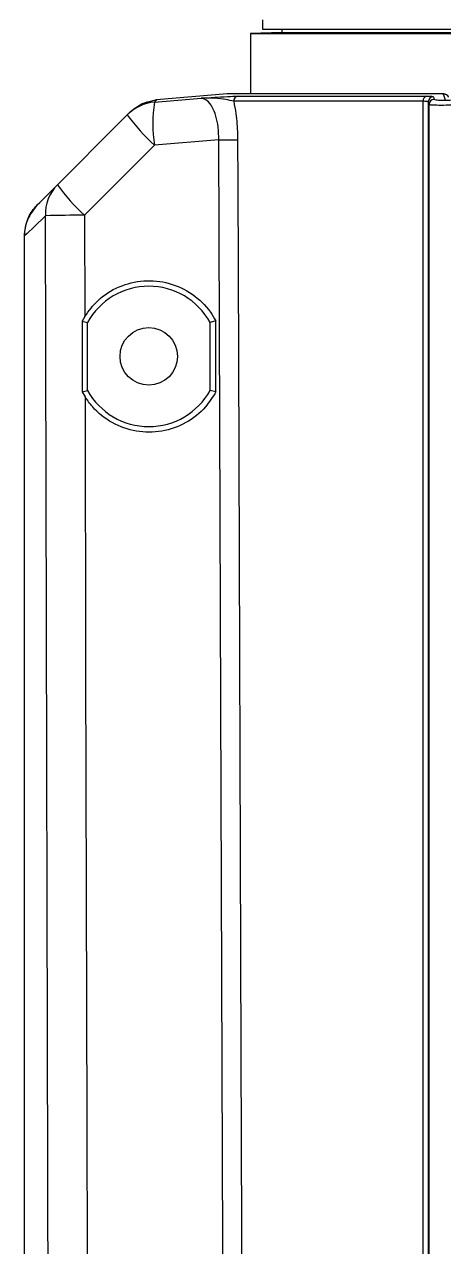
# Model space of a CAD drawing. Extents: x 17.1 to 113.1, y 3.8 to 84.5.
# Drawn here: x 51.077 to 52.273, y 16.806 to 20.289 of the extents above; entities that cross this region are included whole.
import ezdxf

# ---------------------------------------------------------------- set-up
doc = ezdxf.new("R2010")
doc.units = 0
doc.header["$MEASUREMENT"] = 0
doc.layers.add('OBJECT', color=7, linetype='CONTINUOUS')

msp = doc.modelspace()

# ---------------------------------------------------------------- linework, layer by layer
at = {"layer": 'OBJECT'}
for p, q in [((51.7562, 20.3021), (51.7562, 20.2759)), ((51.7562, 20.2759), (56.7882, 20.2759)), ((51.8122, 20.2759), (51.8122, 20.2661)), ((51.8122, 20.2661), (51.7222, 20.2629)), ((51.7222, 20.2629), (51.7222, 20.0914)), ((51.7222, 20.2629), (54.2522, 20.2629)), ((51.8122, 20.2661), (54.2522, 20.2661)), ((51.4545, 20.0737), (51.4126, 20.0625)), ((51.4486, 20.0675), (51.5815, 20.0786)), ((51.656, 20.0913), (51.4545, 20.0737)), ((52.2561, 20.0913), (51.656, 20.0913)), ((52.2571, 20.0914), (51.6573, 20.0914)), ((52.2149, 20.0698), (51.6744, 20.0698)), ((51.6875, 20.0848), (52.2254, 20.0848)), ((52.2149, 16.1509), (52.2149, 20.0698)), ((52.2321, 20.0606), (52.2298, 20.0683)), ((52.2298, 20.0683), (52.2298, 16.1509)), ((52.2787, 20.0735), (52.2734, 20.09)), ((51.3708, 20.0314), (51.377, 20.0376)), ((52.2321, 16.0018), (52.2321, 20.0606)), ((51.6317, 19.9597), (51.4483, 19.9444)), ((51.249, 19.7451), (51.2497, 19.4567)), ((51.0773, 15.0022), (51.0773, 19.686)), ((51.2421, 19.4434), (51.242, 19.2421)), ((51.2497, 19.4567), (51.2421, 19.4434)), ((51.2421, 19.4434), (51.2572, 19.4396)), ((51.2572, 19.2459), (51.2572, 19.4396)), ((51.6236, 19.4437), (51.6072, 19.4396)), ((51.6072, 19.2459), (51.6072, 19.4396)), ((51.6237, 19.2418), (51.6236, 19.4437)), ((51.242, 19.2421), (51.2572, 19.2459)), ((51.242, 19.2421), (51.2502, 19.2278)), ((51.6237, 19.2418), (51.6072, 19.2459))]:
    msp.add_line(p, q, dxfattribs=at)
at = {"layer": 'OBJECT', "flags": 128}
for points in [[(51.1715, 19.8321), (51.348, 20.0086), (51.3708, 20.0314)], [(51.647, 15.8502), (51.6424, 17.0589), (51.6376, 18.3499), (51.6317, 19.9597)], [(51.6856, 19.9605), (51.6861, 19.8365), (51.6878, 19.3405), (51.695, 17.3566), (51.7005, 15.8509)], [(51.4483, 19.9444), (51.2718, 19.7679), (51.249, 19.7451)], [(51.1139, 19.7744), (51.1212, 19.7817), (51.1404, 19.8009), (51.1715, 19.8321)], [(51.1373, 19.7437), (51.1048, 19.7125), (51.0848, 19.6933), (51.0773, 19.686)], [(51.1491, 15.0022), (51.1485, 15.2355), (51.1459, 16.2355), (51.1373, 19.7437)], [(51.2502, 19.2278), (51.252, 18.4541), (51.2551, 17.1631), (51.258, 15.9715)]]:
    msp.add_lwpolyline(points, dxfattribs=at)
at = {"layer": 'OBJECT'}
msp.add_circle((51.4322, 19.3428), 0.082, dxfattribs=at)
for centre, radius, start, end in [((51.4592, 19.943), 0.1249, 94.8624, 134.9988), ((51.8229, 20.0052), 0.3794, 170.5502, 189.2212), ((51.6891, 20.0701), 0.0148, 96.3052, 180.9954), ((52.2289, 20.0712), 0.014, 104.524, 185.7292), ((52.2448, 20.0682), 0.015, 93.7606, 179.8934), ((52.2471, 20.0605), 0.015, 93.6378, 179.8894), ((52.2744, 20.075), 0.015, 27.414, 93.8843), ((51.8057, 20.3408), 0.5337, 215.44, 227.9694), ((51.631, 22.0719), 2.1122, 270.0207, 271.4826), ((51.2555, 19.7487), 0.1184, 135.2081, 182.4155), ((51.6063, 20.1415), 0.5337, 215.4392, 227.9698), ((51.2391, 16.1388), 3.6063, 89.8427, 91.6184), ((51.4322, 19.3428), 0.2, 28.955, 151.045), ((51.4322, 19.3428), 0.2, 208.955, 331.045)]:
    msp.add_arc(centre, radius, start, end, dxfattribs=at)
for points, knots in [([(51.377, 20.0376), (51.3884, 20.047), (51.411, 20.0659), (51.44, 20.0711), (51.4545, 20.0737)], [0, 0, 0, 0, 0.5, 1, 1, 1, 1]), ([(51.4545, 20.0737), (51.4543, 20.0735), (51.4538, 20.0729), (51.4505, 20.0695), (51.4486, 20.0675)], [0, 0, 0, 0, 0.423826, 1, 1, 1, 1]), ([(51.5815, 20.0786), (51.5816, 20.0786), (51.5967, 20.0797), (51.6268, 20.0817), (51.6667, 20.0842), (51.681, 20.0846), (51.6875, 20.0848)], [0, 0, 0, 0, 0.002681, 0.34979, 0.701236, 1, 1, 1, 1]), ([(51.6744, 20.0698), (51.6675, 20.0717), (51.6461, 20.0775), (51.6063, 20.0802), (51.5816, 20.0786), (51.5815, 20.0786)], [0, 0, 0, 0, 0.319161, 0.99706, 1, 1, 1, 1]), ([(51.6317, 19.9597), (51.6316, 19.972), (51.6314, 19.9964), (51.6242, 20.0292), (51.6132, 20.0556), (51.5982, 20.075), (51.5873, 20.0774), (51.5815, 20.0786)], [0, 0, 0, 0, 0.1821946, 0.3642442, 0.5510444, 0.7591952, 1, 1, 1, 1]), ([(51.6744, 20.0698), (51.6766, 20.0583), (51.6821, 20.0303), (51.6853, 19.991), (51.6856, 19.9657), (51.6856, 19.9605)], [0, 0, 0, 0, 0.355608, 0.866058, 1, 1, 1, 1]), ([(52.2298, 20.0683), (52.229, 20.0687), (52.2275, 20.0696), (52.2192, 20.0698), (52.2149, 20.0698)], [0, 0, 0, 0, 0.487934, 1, 1, 1, 1]), ([(52.2254, 20.0848), (52.2304, 20.0847), (52.2408, 20.0846), (52.2428, 20.0837), (52.2438, 20.0832)], [0, 0, 0, 0, 0.488111, 1, 1, 1, 1]), ([(52.2438, 20.0832), (52.244, 20.0826), (52.2448, 20.0801), (52.2455, 20.0775), (52.2461, 20.0755)], [0, 0, 0, 0, 0.226059, 1, 1, 1, 1]), ([(52.2461, 20.0755), (52.2474, 20.075), (52.2498, 20.0738), (52.2665, 20.0732), (52.2906, 20.0734), (52.3167, 20.0743), (52.3337, 20.0753), (52.3402, 20.0756)], [0, 0, 0, 0, 0.2168007, 0.4336161, 0.650077, 0.8664051, 1, 1, 1, 1]), ([(52.2875, 20.0818), (52.2874, 20.0823), (52.2867, 20.0841), (52.2844, 20.0864), (52.2815, 20.0884), (52.2789, 20.0896), (52.2763, 20.0903), (52.2716, 20.0911), (52.2648, 20.0914), (52.2559, 20.0914), (52.2524, 20.0914)], [0, 0, 0, 0, 0.023196, 0.091541, 0.152833, 0.209863, 0.273929, 0.382642, 0.758854, 1, 1, 1, 1]), ([(52.2734, 20.09), (52.2724, 20.0904), (52.2703, 20.0912), (52.2609, 20.0913), (52.2561, 20.0913)], [0, 0, 0, 0, 0.494, 1, 1, 1, 1]), ([(52.3411, 20.0607), (52.3288, 20.0601), (52.3044, 20.059), (52.2717, 20.0582), (52.2471, 20.0584), (52.2342, 20.0593), (52.2327, 20.0602), (52.2321, 20.0606)], [0, 0, 0, 0, 0.216873, 0.43376, 0.650333, 0.866771, 1, 1, 1, 1]), ([(51.1139, 19.7744), (51.1037, 19.7616), (51.0846, 19.7376), (51.0776, 19.7046), (51.0773, 19.6884), (51.0773, 19.686)], [0, 0, 0, 0, 0.499398, 0.929182, 1, 1, 1, 1]), ([(51.0773, 19.686), (51.0791, 19.7024), (51.0826, 19.7328), (51.101, 19.7611), (51.1123, 19.7728), (51.1139, 19.7744)], [0, 0, 0, 0, 0.499395, 0.929163, 1, 1, 1, 1]), ([(51.2497, 19.4567), (51.2613, 19.4724), (51.2872, 19.5076), (51.346, 19.5445), (51.4175, 19.5621), (51.4912, 19.5548), (51.5581, 19.5234), (51.6013, 19.4819), (51.6186, 19.4523), (51.6236, 19.4437)], [0, 0, 0, 0, 0.1286483, 0.2889616, 0.449731, 0.611042, 0.7726028, 0.934007, 1, 1, 1, 1]), ([(51.6237, 19.2418), (51.6144, 19.227), (51.5924, 19.1917), (51.5393, 19.1504), (51.47, 19.1259), (51.3959, 19.1258), (51.3263, 19.1504), (51.2777, 19.1886), (51.257, 19.2181), (51.2502, 19.2278)], [0, 0, 0, 0, 0.115332, 0.275775, 0.436647, 0.598107, 0.759921, 0.921699, 1, 1, 1, 1])]:
    msp.add_open_spline(points, degree=3, knots=knots, dxfattribs=at)

doc.saveas('drawing.dxf')
